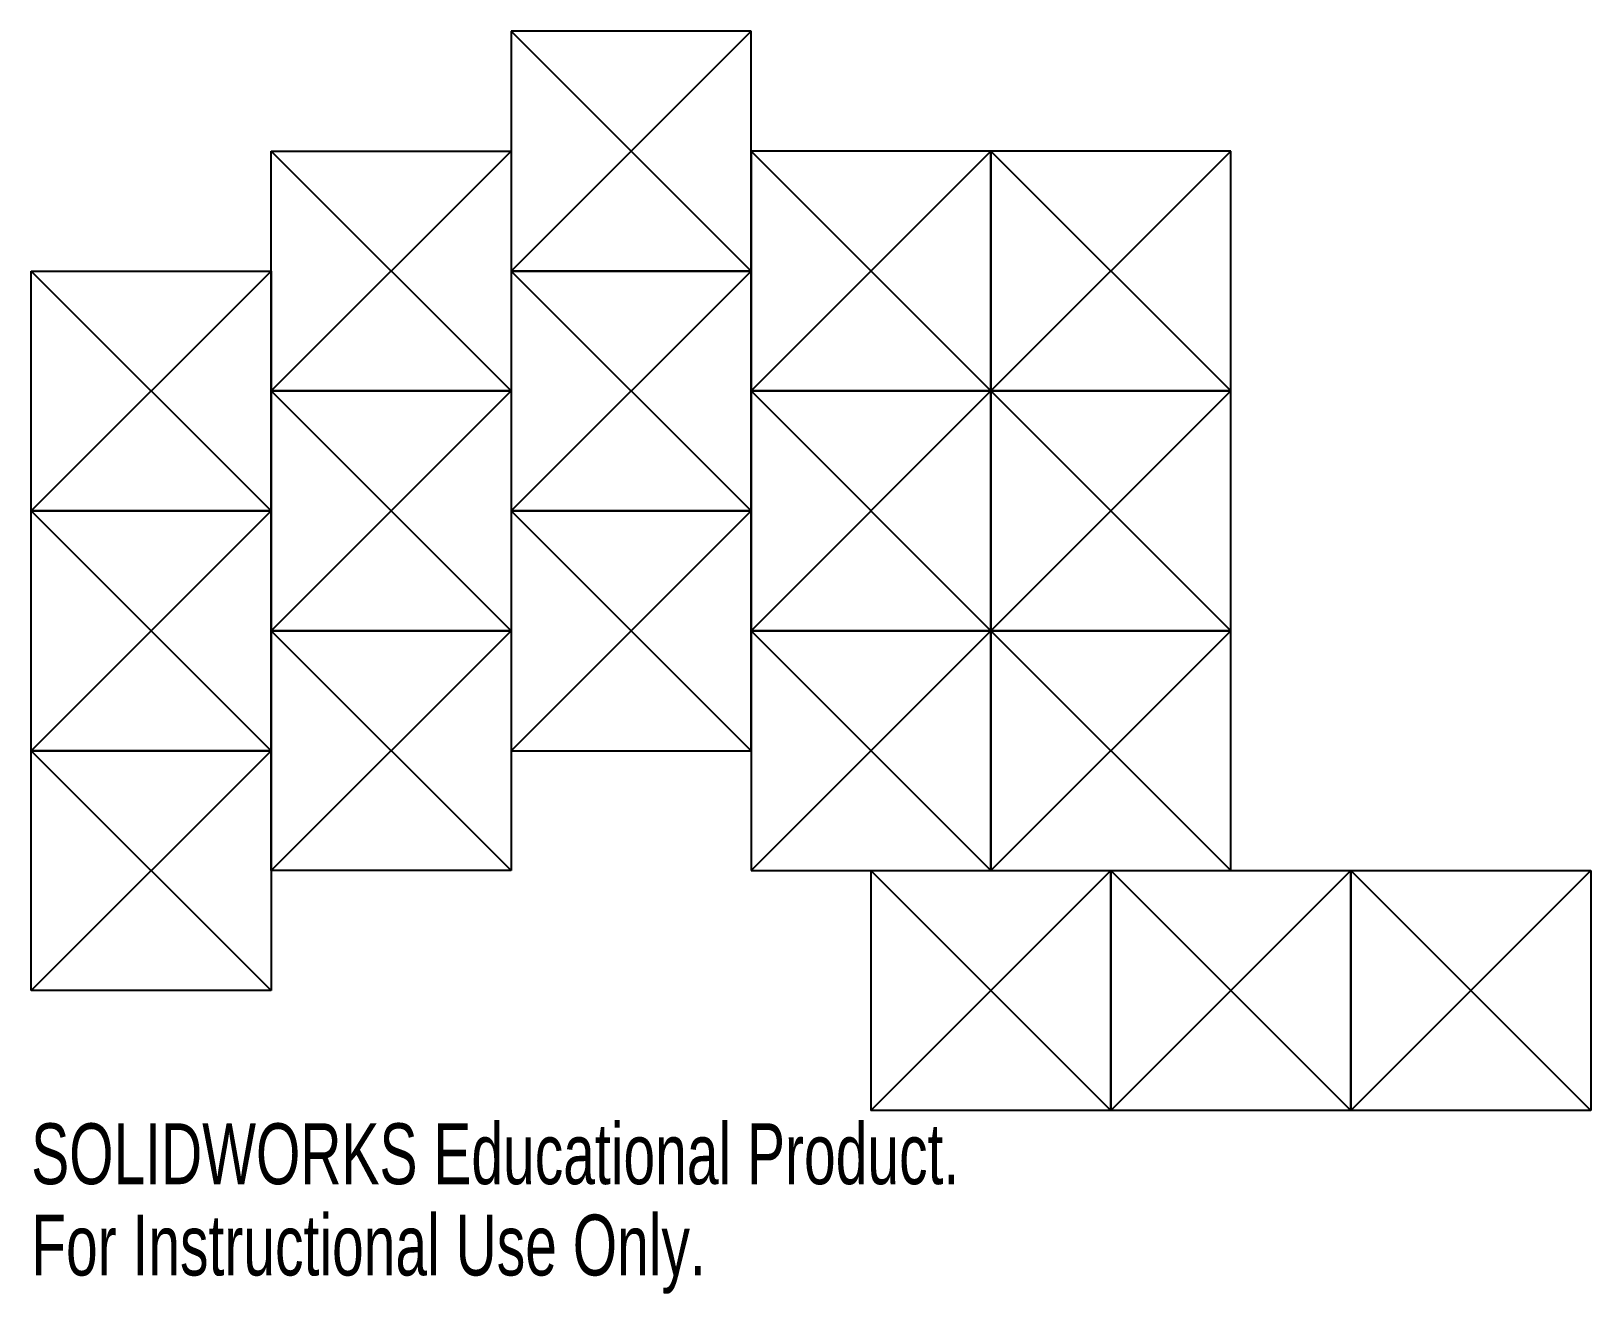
# Model space of a CAD drawing. Header units: millimetres. Extents: x 0 to 124, y -81 to 19.
import ezdxf

# ---------------------------------------------------------------- set-up
doc = ezdxf.new("R2010")
doc.units = ezdxf.units.MM
doc.header["$PDSIZE"] = -1
doc.styles.add('SLDTEXTSTYLE0', font='TXT', dxfattribs={"width": 0.7})

msp = doc.modelspace()

# ---------------------------------------------------------------- linework, layer by layer
at = {"color": 7, "linetype": 'Continuous'}
for p, q in [((57.15, 19.05), (38.1, 19.05)), ((38.1, 19.05), (38.1, 0)), ((38.1, 19.05), (57.15, 0)), ((57.15, 19.05), (38.1, 0)), ((57.15, 0), (57.15, 19.05)), ((19.05, -9.525), (19.05, 9.525)), ((19.05, 9.525), (38.1, 9.525)), ((19.05, -9.525), (38.1, 9.525)), ((38.1, -9.525), (19.05, 9.525)), ((38.1, 9.525), (38.1, -9.525)), ((76.2, 9.525), (57.15, 9.525)), ((57.15, 9.525), (57.15, -9.525)), ((76.2, 9.525), (57.15, -9.525)), ((76.2, -9.525), (57.15, 9.525)), ((95.25, 9.525), (76.2, 9.525)), ((76.2, 9.525), (76.2, -9.525)), ((76.2, -9.525), (76.2, 9.525)), ((95.25, 9.525), (76.2, -9.525)), ((76.2, 9.525), (95.25, -9.525)), ((95.25, -9.525), (95.25, 9.525)), ((0, 0), (19.05, 0)), ((0, -19.05), (0, 0)), ((0, 0), (19.05, -19.05)), ((19.05, 0), (0, -19.05)), ((19.05, 0), (19.05, -19.05)), ((38.1, 0), (57.15, 0)), ((57.15, 0), (38.1, 0)), ((38.1, 0), (38.1, -19.05)), ((38.1, 0), (57.15, -19.05)), ((57.15, 0), (38.1, -19.05)), ((57.15, -19.05), (57.15, 0)), ((38.1, -9.525), (19.05, -9.525)), ((19.05, -9.525), (38.1, -9.525)), ((19.05, -28.575), (19.05, -9.525)), ((19.05, -28.575), (38.1, -9.525)), ((38.1, -28.575), (19.05, -9.525)), ((38.1, -9.525), (38.1, -28.575)), ((76.2, -9.525), (57.15, -9.525)), ((57.15, -9.525), (57.15, -28.575)), ((57.15, -9.525), (76.2, -9.525)), ((57.15, -28.575), (76.2, -9.525)), ((76.2, -28.575), (57.15, -9.525)), ((95.25, -9.525), (76.2, -9.525)), ((76.2, -9.525), (76.2, -28.575)), ((76.2, -9.525), (95.25, -9.525)), ((76.2, -28.575), (76.2, -9.525)), ((76.2, -28.575), (95.25, -9.525)), ((76.2, -9.525), (95.25, -28.575)), ((95.25, -28.575), (95.25, -9.525)), ((19.05, -19.05), (0, -19.05)), ((0, -19.05), (19.05, -19.05)), ((0, -38.1), (0, -19.05)), ((0, -19.05), (19.05, -38.1)), ((19.05, -19.05), (0, -38.1)), ((19.05, -19.05), (19.05, -38.1)), ((38.1, -19.05), (57.15, -19.05)), ((57.15, -19.05), (38.1, -19.05)), ((38.1, -19.05), (38.1, -38.1)), ((38.1, -19.05), (57.15, -38.1)), ((57.15, -19.05), (38.1, -38.1)), ((57.15, -38.1), (57.15, -19.05)), ((38.1, -28.575), (19.05, -28.575)), ((19.05, -28.575), (38.1, -28.575)), ((19.05, -47.625), (19.05, -28.575)), ((19.05, -28.575), (38.1, -47.625)), ((38.1, -28.575), (19.05, -47.625)), ((38.1, -28.575), (38.1, -47.625)), ((57.15, -28.575), (57.15, -47.625)), ((76.2, -28.575), (57.15, -28.575)), ((57.15, -28.575), (76.2, -28.575)), ((57.15, -28.575), (76.2, -47.625)), ((76.2, -28.575), (57.15, -47.625)), ((76.2, -47.625), (76.2, -28.575)), ((95.25, -28.575), (76.2, -28.575)), ((76.2, -28.575), (76.2, -47.625)), ((76.2, -28.575), (95.25, -28.575)), ((76.2, -47.625), (95.25, -28.575)), ((76.2, -28.575), (95.25, -47.625)), ((95.25, -47.625), (95.25, -28.575)), ((19.05, -38.1), (0, -38.1)), ((0, -38.1), (19.05, -38.1)), ((0, -57.15), (0, -38.1)), ((0, -38.1), (19.05, -57.15)), ((19.05, -38.1), (0, -57.15)), ((19.05, -38.1), (19.05, -57.15)), ((38.1, -38.1), (57.15, -38.1)), ((38.1, -47.625), (19.05, -47.625)), ((57.15, -47.625), (76.2, -47.625)), ((66.675, -47.625), (85.725, -47.625)), ((66.675, -47.625), (66.675, -66.675)), ((66.675, -66.675), (85.725, -47.625)), ((66.675, -47.625), (85.725, -66.675)), ((76.2, -47.625), (95.25, -47.625)), ((85.725, -47.625), (104.775, -47.625)), ((85.725, -66.675), (85.725, -47.625)), ((85.725, -47.625), (85.725, -66.675)), ((85.725, -66.675), (104.775, -47.625)), ((104.775, -66.675), (85.725, -47.625)), ((104.775, -47.625), (104.775, -66.675)), ((104.775, -47.625), (123.825, -47.625)), ((104.775, -66.675), (104.775, -47.625)), ((123.825, -47.625), (104.775, -66.675)), ((104.775, -47.625), (123.825, -66.675)), ((123.825, -47.625), (123.825, -66.675)), ((19.05, -57.15), (0, -57.15)), ((85.725, -66.675), (66.675, -66.675)), ((104.775, -66.675), (85.725, -66.675)), ((123.825, -66.675), (104.775, -66.675))]:
    msp.add_line(p, q, dxfattribs=at)
for p in [(47.625, 9.525), (28.575, 0), (66.675, 0), (85.725, 0), (9.525, -9.525), (47.625, -9.525), (28.575, -19.05), (66.675, -19.05), (85.725, -19.05), (9.525, -28.575), (47.625, -28.575), (28.575, -38.1), (66.675, -38.1), (85.725, -38.1), (9.525, -47.625), (76.2, -47.625), (76.2, -57.15), (95.25, -57.15), (114.3, -57.15)]:
    msp.add_point(p, dxfattribs=at)

# ---------------------------------------------------------------- texts
at = {"color": 7, "linetype": 'Continuous', "char_height": 4.83362, "attachment_point": 1, "style": 'SLDTEXTSTYLE0'}
for s, insert in [('SOLIDWORKS Educational Product.', (0, -67.695)), ('For Instructional Use Only.', (0, -74.945))]:
    msp.add_mtext(s, dxfattribs=dict(at, insert=insert))

doc.saveas('drawing.dxf')
